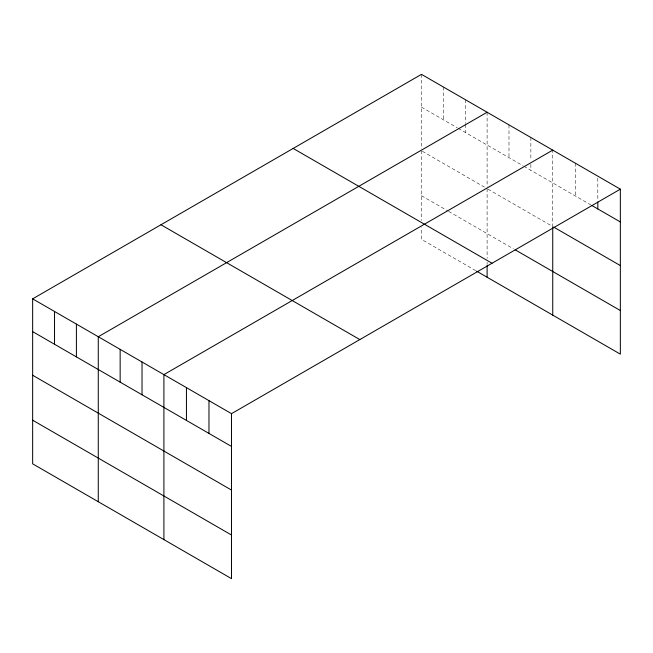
<?xml version="1.0" encoding="UTF-8"?>
<svg xmlns="http://www.w3.org/2000/svg" width="653" height="653" viewBox="0 0 653 653"><rect width="100%" height="100%" fill="white"/><g stroke="black" fill="none" stroke-linecap="round" stroke-linejoin="round"><path stroke-width="0.49" stroke-dasharray="3.27 2.45" d="M421.487 74.352L421.487 148.778M421.487 107.133L457.361 127.849M458.235 128.355L522.988 165.74M523.861 166.237L590.875 204.936M422.36 151.267L484.485 187.133M487.987 189.158L552.74 226.542L552.74 150.125M421.487 195.712L447.738 210.87M448.611 211.376L513.364 248.76M475.735 270.66L421.487 239.341L421.487 227.448M597.813 178.138L597.813 200.985M575.277 163.136L575.277 195.924M530.865 137.497L530.865 160.344M530.865 164.319L530.865 170.286M508.989 124.87L508.989 157.651M487.114 112.243L487.114 186.668M487.114 188.652L487.114 258.392M487.114 262.359L487.114 264.343M465.238 99.607L465.238 123.45M465.238 124.445L465.238 132.396M443.363 86.98L443.363 119.768M421.487 150.761L421.487 220.502"/><path stroke-width="0.98" d="M32.65 298.845L231.513 413.659L231.513 578.648L32.65 463.834L32.65 298.845L421.487 74.352L620.35 189.166L620.35 354.155L476.608 271.166M487.114 112.243L98.277 336.736L98.277 501.724M552.74 150.125L163.903 374.618L163.903 539.615M231.513 413.659L620.35 189.166M591.74 205.434L620.35 221.947M553.605 227.04L620.35 265.575M515.111 249.773L620.35 310.526M293.173 148.435L492.035 263.249M160.964 224.763L359.827 339.576M32.65 331.626L231.513 446.44M32.65 375.255L231.513 490.068M32.65 420.205L231.513 535.019M597.813 201.981L597.813 208.936M552.74 227.522L552.74 315.121M487.114 265.33L487.114 277.231M208.976 400.648L208.976 433.429M186.44 387.629L186.44 420.418M142.028 361.991L142.028 394.779M120.152 349.363L120.152 382.144M76.401 324.1L76.401 356.889M54.526 311.473L54.526 344.262"/></g></svg>
